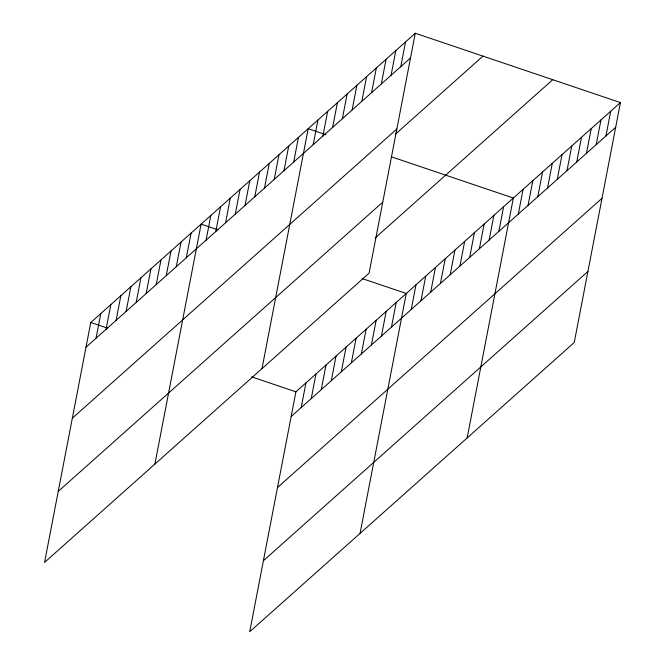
<?xml version="1.0" encoding="UTF-8"?>
<svg xmlns="http://www.w3.org/2000/svg" width="665" height="665" viewBox="0 0 665 665"><rect width="100%" height="100%" fill="white"/><g stroke="black" fill="none" stroke-linecap="round" stroke-linejoin="round"><path stroke-width="1" d="M415.284 33.25L90.764 322.492L44.563 562.415L369.083 273.174L415.284 33.25L620.437 102.585L574.236 342.508L249.716 631.75L295.917 391.826L620.437 102.585M96.043 338.244L100.797 313.556M106.076 329.3L110.831 304.612M116.101 320.355L120.855 295.676M126.134 311.42L130.889 286.731M136.167 302.475L140.922 277.795M146.192 293.539L150.947 268.851M156.225 284.595L160.98 259.907M166.258 275.659L171.013 250.971M176.283 266.715L181.038 242.027M186.316 257.779L191.071 233.091M154.895 464.079L201.104 224.147L217.779 229.791M206.083 240.156L210.838 215.477M215.817 231.487L220.572 206.798M225.551 222.808L230.306 198.12M235.285 214.13L240.04 189.442M245.028 205.452L249.782 180.764M254.762 196.774L259.516 172.085M264.495 188.095L269.25 163.407M274.229 179.417L278.984 154.729M283.963 170.739L288.718 146.051M293.706 162.069L298.46 137.381M261.993 368.626L308.194 128.702L325.85 134.671M313.173 144.712L317.928 120.024M322.907 136.034L327.662 111.346M332.641 127.356L337.396 102.668M342.384 118.678L347.13 93.989M352.118 109.999L356.872 85.311M301.195 407.57L305.95 382.882M361.851 101.321L366.606 76.633M311.228 398.634L315.983 373.946M371.585 92.643L376.34 67.963M321.262 389.69L326.008 365.002M381.319 83.973L386.074 59.285M331.286 380.754L336.041 356.066M391.053 75.295L395.808 50.607M341.32 371.81L346.074 347.122M400.796 66.616L405.55 41.928M351.353 362.874L356.099 338.186M361.378 353.93L366.132 329.242M371.411 344.994L376.166 320.306M381.444 336.049L386.19 311.361M391.469 327.113L396.224 302.425M360.056 533.405L406.257 293.481L362.101 278.56M411.236 309.491L415.991 284.803M420.97 300.813L425.725 276.125M430.704 292.143L435.459 267.455M440.446 283.465L445.201 258.776M450.18 274.786L454.935 250.098M459.914 266.108L464.669 241.42M469.648 257.43L474.403 232.742M479.382 248.752L484.137 224.063M489.124 240.073L493.879 215.385M498.858 231.395L503.613 206.707M467.146 437.961L513.347 198.037L391.394 156.815M518.326 214.047L523.081 189.359M528.06 205.369L532.815 180.681M537.802 196.69L542.549 172.002M547.536 188.012L552.291 163.324M557.27 179.334L562.025 154.646M567.004 170.656L571.759 145.968M576.738 161.977L581.493 137.289M586.48 153.299L591.227 128.611M596.214 144.629L600.969 119.941M605.948 135.951L610.703 111.263M86.009 347.18L410.529 57.938M72.335 418.21L396.847 128.968M395.367 134.222L482.981 56.126M58.237 491.385L382.757 202.143M375.251 237.895L552.74 79.7M291.162 416.514L615.682 127.273M277.488 487.545L602.008 198.303M263.398 560.72L587.91 271.478M90.764 322.492L107.447 328.128M251.769 376.905L295.917 391.826"/></g></svg>
